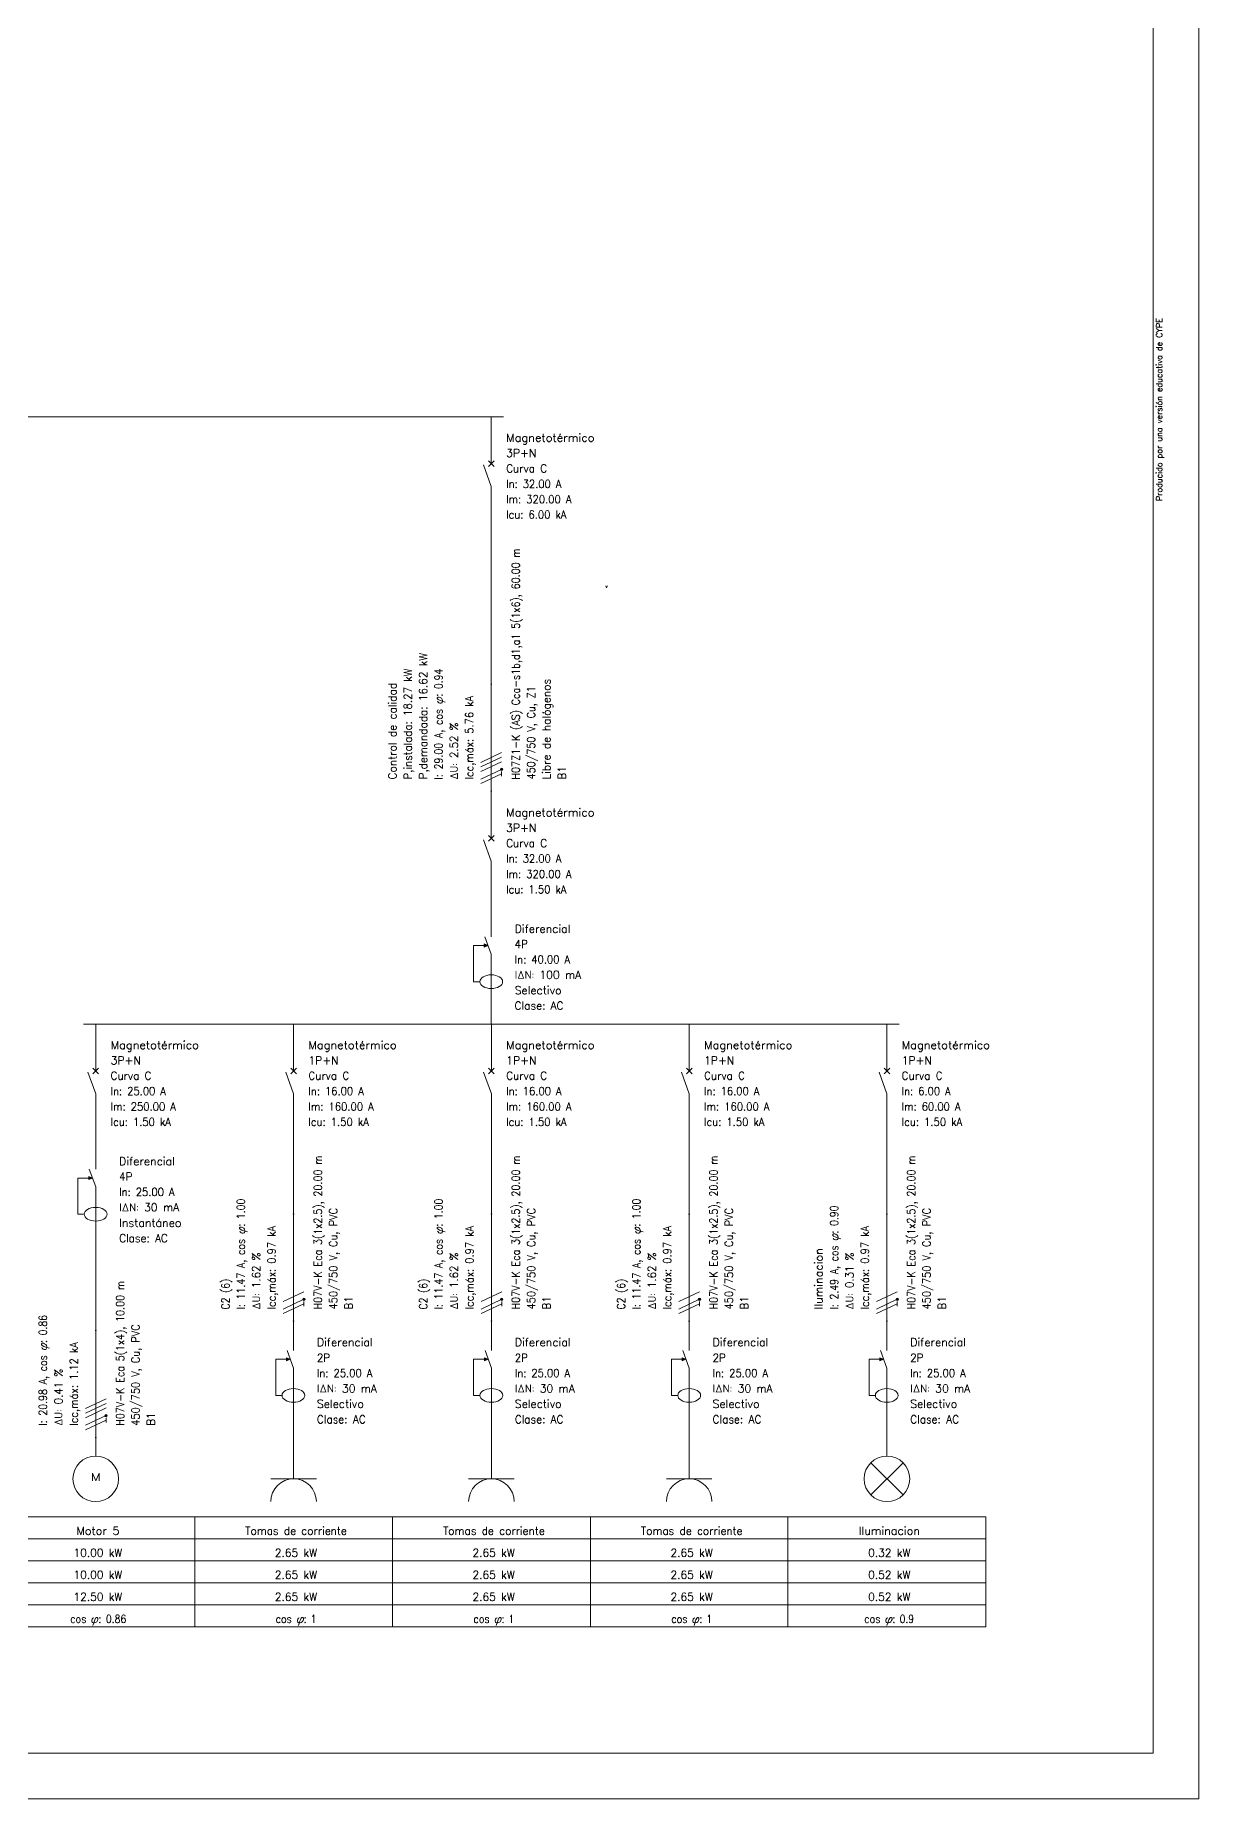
# Model space of a CAD drawing. Header units: millimetres. Extents: x 0 to 237, y 0 to 183.
# Drawn here: x 160.2 to 236.7, y 0 to 116 of the extents above; entities that cross this region are included whole.
import ezdxf
from ezdxf.enums import TextEntityAlignment as Align

# ---------------------------------------------------------------- set-up
doc = ezdxf.new("R2010")
doc.units = ezdxf.units.MM
for name, color, linetype, lineweight in [('DISTRIBUCION', 7, 'Continuous', 0), ('LINEA', 7, 'Continuous', 0), ('RECUAD_LIMITES', 2, 'Continuous', 0), ('RECUAD_MARCO', 1, 'Continuous', 0), ('TEXTOS', 7, 'Continuous', 30)]:
    doc.layers.add(name, color=color, linetype=linetype, lineweight=lineweight)
doc.styles.add('CYPETXT_romans', font='', dxfattribs={"height": 0.2})
doc.styles.add('CYPETXT_romans_st1', font='', dxfattribs={"height": 0.2})
doc.styles.get('CYPETXT_romans').set_extended_font_data('romans')
doc.styles.get('CYPETXT_romans_st1').set_extended_font_data('romans', bold=True)

# ---------------------------------------------------------------- blocks, each defined once
blk = doc.blocks.new('elclimsobperm02')
at = {"layer": 'LINEA'}
for p, q in [((-0.0026, 0.0068), (-0.0026, 0.0143)), ((-0.0048, 0.0009), (0.0049, 0.0009)), ((-0.0045, 0.0049), (-0.0008, 0.0086)), ((-0.0045, 0.0086), (-0.0008, 0.0049)), ((0.0049, -0.0028), (0.0049, 0.0009)), ((-0.0026, -0.0105), (0.0049, -0.0105)), ((0.0049, -0.0105), (0.0049, -0.0068))]:
    blk.add_line(p, q, dxfattribs=at)
blk.add_lwpolyline([(-0.0026, -0.0143), (-0.0026, -0.0049), (-0.0069, 0.0068)], dxfattribs=at)
blk.add_circle((0.0049, -0.0048), 0.002, dxfattribs=at)
blk = doc.blocks.new('elcmag05')
at = {"layer": 'LINEA'}
for p, q in [((0.0016, 0.0075), (0.0016, 0.015)), ((-0.0002, 0.0056), (0.0035, 0.0094)), ((-0.0002, 0.0094), (0.0035, 0.0056))]:
    blk.add_line(p, q, dxfattribs=at)
blk.add_lwpolyline([(0.0016, -0.015), (0.0016, -0.0075), (-0.0035, 0.0066)], dxfattribs=at)
blk = doc.blocks.new('elccanaliz3fn01')
at = {"layer": 'LINEA'}
h = blk.add_hatch(color=256, dxfattribs=at)
edge = h.paths.add_edge_path(flags=0)
edge.add_arc((-0.0004, 0.0352), 0.0002, 0, 360)
h = blk.add_hatch(color=256, dxfattribs=at)
edge = h.paths.add_edge_path(flags=0)
edge.add_arc((0.0064, -0.0208), 0.0008, 0, 360)
h = blk.add_hatch(color=256, dxfattribs=at)
edge = h.paths.add_edge_path(flags=0)
edge.add_arc((-0.0004, -0.0352), 0.0002, 0, 360)
for p, q in [((-0.0004, -0.035), (-0.0004, 0.035)), ((-0.0072, -0.0162), (0.0064, -0.0098)), ((-0.0072, -0.0192), (0.0064, -0.0128)), ((-0.0072, -0.0222), (0.0064, -0.0158)), ((-0.0072, -0.0272), (0.0064, -0.0208)), ((0.0064, -0.0253), (0.0064, -0.0223)), ((-0.0072, -0.0302), (0.0064, -0.0238))]:
    blk.add_line(p, q, dxfattribs=at)
for centre, radius in [((-0.0004, 0.0352), 0.0002), ((0.0064, -0.0208), 0.0008), ((-0.0004, -0.0352), 0.0002)]:
    blk.add_circle(centre, radius, dxfattribs=at)
blk = doc.blocks.new('elcdif01')
at = {"layer": 'LINEA'}
blk.add_hatch(color=256, dxfattribs=at).paths.add_polyline_path([(0, 0.0135), (-0.0025, 0.0145), (-0.0025, 0.0125)], flags=0)
for p, q in [((0.0021, 0.0077), (-0.0021, 0.0193)), ((0.0021, 0.0223), (0.0021, 0.0193)), ((0.0021, -0.0223), (0.0021, 0.0077))]:
    blk.add_line(p, q, dxfattribs=at)
blk.add_lwpolyline([(-0.0054, -0.0103), (-0.0096, -0.0103), (-0.0096, 0.0135), (0, 0.0135)], dxfattribs=at)
blk.add_lwpolyline([(0, 0.0135), (-0.0025, 0.0145), (-0.0025, 0.0125)], close=True, dxfattribs=at)
blk.add_ellipse((0.0021, -0.0103), major_axis=(0.0075, 0), ratio=0.6, dxfattribs=at)
blk = doc.blocks.new('elccarga06')
at = {"layer": 'LINEA'}
blk.add_line((0, 0.009), (0, 0.021), dxfattribs=at)
blk.add_circle((0, -0.006), 0.015, dxfattribs=at)
blk = doc.blocks.new('elccanalizfn01')
at = {"layer": 'LINEA'}
h = blk.add_hatch(color=256, dxfattribs=at)
edge = h.paths.add_edge_path(flags=0)
edge.add_arc((-0.0004, 0.0352), 0.0002, 0, 360)
h = blk.add_hatch(color=256, dxfattribs=at)
edge = h.paths.add_edge_path(flags=0)
edge.add_arc((0.0064, -0.0208), 0.0008, 0, 360)
h = blk.add_hatch(color=256, dxfattribs=at)
edge = h.paths.add_edge_path(flags=0)
edge.add_arc((-0.0004, -0.0352), 0.0002, 0, 360)
for p, q in [((-0.0004, -0.035), (-0.0004, 0.035)), ((-0.0072, -0.0222), (0.0064, -0.0158)), ((-0.0072, -0.0272), (0.0064, -0.0208)), ((0.0064, -0.0253), (0.0064, -0.0223)), ((-0.0072, -0.0302), (0.0064, -0.0238))]:
    blk.add_line(p, q, dxfattribs=at)
for centre, radius in [((-0.0004, 0.0352), 0.0002), ((0.0064, -0.0208), 0.0008), ((-0.0004, -0.0352), 0.0002)]:
    blk.add_circle(centre, radius, dxfattribs=at)
blk = doc.blocks.new('elccarga04')
at = {"layer": 'LINEA'}
for p, q in [((0, -0.006), (0, 0.021)), ((0.015, -0.006), (-0.015, -0.006))]:
    blk.add_line(p, q, dxfattribs=at)
blk.add_arc((0, -0.021), 0.015, 0, 180, dxfattribs=at)
blk = doc.blocks.new('elccarga01')
at = {"layer": 'LINEA'}
for p, q in [((0, 0.009), (0, 0.021)), ((-0.0106, -0.0166), (0.0106, 0.0046)), ((0.0106, -0.0166), (-0.0106, 0.0046))]:
    blk.add_line(p, q, dxfattribs=at)
blk.add_circle((0, -0.006), 0.015, dxfattribs=at)

msp = doc.modelspace()

# ---------------------------------------------------------------- linework, layer by layer
at = {"layer": 'DISTRIBUCION'}
for p, q in [((27.33, 90.92), (190.96, 90.92)), ((163.34, 50.97), (216.99, 50.97))]:
    msp.add_line(p, q, dxfattribs=at)
at = {"layer": 'LINEA'}
for p, q in [((190.16, 90.92), (190.16, 88.6)), ((190.16, 83.27), (190.16, 85.6)), ((190.16, 83.27), (190.16, 73.35)), ((190.16, 58.62), (190.16, 60.94)), ((190.16, 58.62), (190.16, 57.02)), ((190.16, 50.97), (190.16, 52.56)), ((164.14, 50.97), (164.14, 48.64)), ((177.16, 50.97), (177.16, 48.64)), ((190.17, 50.97), (190.17, 48.64)), ((203.18, 50.97), (203.18, 48.64)), ((216.19, 50.97), (216.19, 48.64)), ((164.14, 43.32), (164.14, 45.64)), ((177.16, 43.32), (177.16, 45.64)), ((190.17, 43.32), (190.17, 45.64)), ((203.18, 43.32), (203.18, 45.64)), ((216.19, 43.32), (216.19, 45.64)), ((164.14, 43.32), (164.14, 41.72)), ((177.16, 43.32), (177.16, 38.48)), ((190.17, 43.32), (190.17, 38.48)), ((203.18, 43.32), (203.18, 38.48)), ((216.19, 43.32), (216.19, 38.48)), ((164.14, 35.67), (164.14, 37.26)), ((164.14, 35.67), (164.14, 30.83)), ((177.16, 23.75), (177.16, 25.34)), ((190.17, 23.75), (190.17, 25.34)), ((203.18, 23.75), (203.18, 25.34)), ((216.19, 23.75), (216.19, 25.34)), ((164.14, 23.75), (164.14, 23.75)), ((13.72, 18.55), (222.69, 18.55)), ((170.65, 18.55), (170.65, 11.3)), ((183.66, 18.55), (183.66, 11.3)), ((196.68, 18.55), (196.68, 11.3)), ((209.68, 18.55), (209.68, 11.3)), ((222.69, 18.55), (222.69, 11.3)), ((13.72, 17.1), (222.69, 17.1)), ((13.72, 15.65), (222.69, 15.65)), ((13.72, 14.2), (222.69, 14.2)), ((13.72, 12.75), (222.69, 12.75)), ((13.72, 11.3), (222.69, 11.3))]:
    msp.add_line(p, q, dxfattribs=at)
for points in [[(190.16, 66.27), (190.16, 66.27), (190.16, 63.94)], [(177.16, 31.4), (177.16, 31.4), (177.16, 29.81)], [(190.17, 31.4), (190.17, 31.4), (190.17, 29.81)], [(203.18, 31.4), (203.18, 31.4), (203.18, 29.81)], [(216.19, 31.4), (216.19, 31.4), (216.19, 29.81)]]:
    msp.add_lwpolyline(points, dxfattribs=at)
at = {"layer": 'RECUAD_LIMITES'}
msp.add_lwpolyline([(0, 0), (236.7, 0), (236.7, 182.8), (0, 182.8), (0, 0)], close=True, dxfattribs=at)
at = {"layer": 'RECUAD_MARCO'}
msp.add_lwpolyline([(3, 3), (233.7, 3), (233.7, 179.8), (3, 179.8), (3, 3)], close=True, dxfattribs=at)

# ---------------------------------------------------------------- block references
at = {"layer": 'LINEA'}
ref = msp.add_blockref('elclimsobperm02', (109.41, 114.61), dxfattribs=dict(at, xscale=100, yscale=100, zscale=100))
ref.add_attrib('', 'V', dxfattribs={"height": 0.133, "style": 'CYPETXT_romans', "width": 1.148824}).set_placement((197.69, 79.68), (197.81, 79.68), align=Align.FIT)
at = {"layer": 'LINEA', "xscale": 100, "yscale": 100, "zscale": 100}
for name, p in [('elcmag05', (190, 87.1)), ('elccanaliz3fn01', (190.2, 69.81)), ('elcmag05', (190, 62.44)), ('elcdif01', (189.95, 54.79)), ('elcmag05', (163.98, 47.14)), ('elcmag05', (176.99, 47.14)), ('elcmag05', (190.01, 47.14)), ('elcmag05', (203.02, 47.14)), ('elcmag05', (216.02, 47.14)), ('elcdif01', (163.93, 39.49)), ('elccanalizfn01', (177.2, 34.94)), ('elccanalizfn01', (190.21, 34.94)), ('elccanalizfn01', (203.22, 34.94)), ('elccanalizfn01', (216.23, 34.94)), ('elccanaliz3fn01', (164.18, 27.29)), ('elcdif01', (176.94, 27.57)), ('elcdif01', (189.96, 27.57)), ('elcdif01', (202.97, 27.57)), ('elcdif01', (215.97, 27.57)), ('elccarga06', (164.14, 21.65)), ('elccarga04', (177.16, 21.65)), ('elccarga04', (190.17, 21.65)), ('elccarga04', (203.18, 21.65)), ('elccarga01', (216.19, 21.65))]:
    msp.add_blockref(name, p, dxfattribs=at)

# ---------------------------------------------------------------- texts
at = {"layer": 'LINEA', "style": 'CYPETXT_romans', "width": 1.4175}
msp.add_text('M', height=0.5, dxfattribs=at).set_placement((163.81, 20.92), (164.48, 20.92), align=Align.FIT)
at = {"layer": 'RECUAD_MARCO', "style": 'CYPETXT_romans_st1', "width": 0.832263}
msp.add_text('Producido por una versión educativa de CYPE', height=0.4, rotation=90, dxfattribs=at).set_placement((234.3, 85.38), (234.3, 97.42), align=Align.FIT)
at = {"layer": 'TEXTOS', "style": 'CYPETXT_romans'}
for s, height, width, p, p2 in [('Magnetotérmico', 0.5267, 0.945854, (191.14, 89.29), (196.95, 89.29)), ('3P+N', 0.527, 0.934621, (191.14, 88.28), (193.13, 88.28)), ('Curva C', 0.527, 0.845583, (191.14, 87.27), (193.83, 87.27)), ('In: 32.00 A', 0.5267, 0.781632, (191.14, 86.25), (194.78, 86.25)), ('Im: 320.00 A', 0.5267, 0.790072, (191.14, 85.24), (195.44, 85.24)), ('Icu: 6.00 kA', 0.5267, 0.788913, (191.14, 84.23), (195.11, 84.23)), ('Magnetotérmico', 0.5267, 0.945854, (191.14, 64.63), (196.95, 64.63)), ('3P+N', 0.527, 0.934621, (191.14, 63.62), (193.13, 63.62)), ('Curva C', 0.527, 0.845583, (191.14, 62.61), (193.83, 62.61)), ('In: 32.00 A', 0.5267, 0.781632, (191.14, 61.6), (194.78, 61.6)), ('Im: 320.00 A', 0.5267, 0.790072, (191.14, 60.58), (195.44, 60.58)), ('Icu: 1.50 kA', 0.5267, 0.788913, (191.14, 59.57), (195.11, 59.57)), ('Diferencial', 0.5267, 0.926111, (191.7, 56.98), (195.37, 56.98)), ('4P', 0.527, 0.908957, (191.7, 55.97), (192.57, 55.97)), ('In: 40.00 A', 0.5267, 0.781632, (191.7, 54.96), (195.35, 54.96)), ('IΔN: 100 mA', 0.5267, 0.841893, (191.7, 53.95), (196.07, 53.95)), ('Selectivo', 0.527, 0.918576, (191.7, 52.93), (194.79, 52.93)), ('Clase: AC', 0.527, 0.851995, (191.7, 51.92), (194.91, 51.92)), ('3P+N', 0.527, 0.934621, (165.12, 48.32), (167.11, 48.32)), ('Magnetotérmico', 0.5267, 0.945854, (165.12, 49.33), (170.93, 49.33)), ('Magnetotérmico', 0.5267, 0.945854, (178.13, 49.33), (183.94, 49.33)), ('1P+N', 0.527, 0.934621, (178.13, 48.32), (180.12, 48.32)), ('Magnetotérmico', 0.5267, 0.945854, (191.14, 49.33), (196.95, 49.33)), ('1P+N', 0.527, 0.934621, (191.14, 48.32), (193.14, 48.32)), ('Magnetotérmico', 0.5267, 0.945854, (204.16, 49.33), (209.97, 49.33)), ('1P+N', 0.527, 0.934621, (204.16, 48.32), (206.15, 48.32)), ('Magnetotérmico', 0.5267, 0.945854, (217.16, 49.33), (222.97, 49.33)), ('1P+N', 0.527, 0.934621, (217.16, 48.32), (219.15, 48.32)), ('Curva C', 0.527, 0.845583, (165.12, 47.31), (167.81, 47.31)), ('Curva C', 0.527, 0.845583, (178.13, 47.31), (180.82, 47.31)), ('Curva C', 0.527, 0.845583, (191.14, 47.31), (193.84, 47.31)), ('Curva C', 0.527, 0.845583, (204.16, 47.31), (206.85, 47.31)), ('Curva C', 0.527, 0.845583, (217.16, 47.31), (219.85, 47.31)), ('In: 25.00 A', 0.5267, 0.781632, (165.12, 46.3), (168.76, 46.3)), ('In: 16.00 A', 0.5267, 0.781632, (178.13, 46.3), (181.78, 46.3)), ('In: 16.00 A', 0.5267, 0.781632, (191.14, 46.3), (194.79, 46.3)), ('In: 16.00 A', 0.5267, 0.781632, (204.16, 46.3), (207.8, 46.3)), ('In: 6.00 A', 0.527, 0.773658, (217.16, 46.3), (220.38, 46.3)), ('Im: 250.00 A', 0.5267, 0.790072, (165.12, 45.28), (169.42, 45.28)), ('Im: 160.00 A', 0.5267, 0.790072, (178.13, 45.28), (182.43, 45.28)), ('Im: 160.00 A', 0.5267, 0.790072, (191.14, 45.28), (195.44, 45.28)), ('Im: 160.00 A', 0.5267, 0.790072, (204.16, 45.28), (208.46, 45.28)), ('Im: 60.00 A', 0.5267, 0.784211, (217.16, 45.28), (221.03, 45.28)), ('Icu: 1.50 kA', 0.5267, 0.788913, (165.12, 44.27), (169.09, 44.27)), ('Icu: 1.50 kA', 0.5267, 0.788913, (178.13, 44.27), (182.11, 44.27)), ('Icu: 1.50 kA', 0.5267, 0.788913, (191.14, 44.27), (195.12, 44.27)), ('Icu: 1.50 kA', 0.5267, 0.788913, (204.16, 44.27), (208.13, 44.27)), ('Icu: 1.50 kA', 0.5267, 0.788913, (217.16, 44.27), (221.14, 44.27)), ('Diferencial', 0.5267, 0.926111, (165.68, 41.68), (169.35, 41.68)), ('4P', 0.527, 0.908957, (165.68, 40.67), (166.55, 40.67)), ('In: 25.00 A', 0.5267, 0.781632, (165.68, 39.66), (169.33, 39.66)), ('IΔN: 30 mA', 0.527, 0.84126, (165.68, 38.65), (169.63, 38.65)), ('Clase: AC', 0.527, 0.851995, (165.68, 36.62), (168.89, 36.62)), ('Instantáneo', 0.5267, 0.924269, (165.68, 37.63), (169.78, 37.63)), ('Diferencial', 0.5267, 0.926111, (178.69, 29.77), (182.36, 29.77)), ('Diferencial', 0.5267, 0.926111, (191.71, 29.77), (195.38, 29.77)), ('Diferencial', 0.5267, 0.926111, (204.72, 29.77), (208.39, 29.77)), ('Diferencial', 0.5267, 0.926111, (217.72, 29.77), (221.39, 29.77)), ('2P', 0.527, 0.908957, (178.69, 28.75), (179.56, 28.75)), ('2P', 0.527, 0.908957, (191.71, 28.75), (192.57, 28.75)), ('2P', 0.527, 0.908957, (204.72, 28.75), (205.59, 28.75)), ('2P', 0.527, 0.908957, (217.72, 28.75), (218.59, 28.75)), ('In: 25.00 A', 0.5267, 0.781632, (178.69, 27.74), (182.34, 27.74)), ('In: 25.00 A', 0.5267, 0.781632, (191.71, 27.74), (195.35, 27.74)), ('In: 25.00 A', 0.5267, 0.781632, (204.72, 27.74), (208.37, 27.74)), ('In: 25.00 A', 0.5267, 0.781632, (217.72, 27.74), (221.37, 27.74)), ('IΔN: 30 mA', 0.527, 0.84126, (178.69, 26.73), (182.64, 26.73)), ('IΔN: 30 mA', 0.527, 0.84126, (191.71, 26.73), (195.65, 26.73)), ('IΔN: 30 mA', 0.527, 0.84126, (204.72, 26.73), (208.67, 26.73)), ('IΔN: 30 mA', 0.527, 0.84126, (217.72, 26.73), (221.67, 26.73)), ('Selectivo', 0.527, 0.918576, (178.69, 25.72), (181.78, 25.72)), ('Selectivo', 0.527, 0.918576, (191.71, 25.72), (194.79, 25.72)), ('Selectivo', 0.527, 0.918576, (204.72, 25.72), (207.81, 25.72)), ('Selectivo', 0.527, 0.918576, (217.72, 25.72), (220.81, 25.72)), ('Clase: AC', 0.527, 0.851995, (178.69, 24.7), (181.9, 24.7)), ('Clase: AC', 0.527, 0.851995, (191.71, 24.7), (194.91, 24.7)), ('Clase: AC', 0.527, 0.851995, (204.72, 24.7), (207.93, 24.7)), ('Clase: AC', 0.527, 0.851995, (217.72, 24.7), (220.93, 24.7)), ('Motor 5', 0.527, 0.899305, (162.88, 17.37), (165.7, 17.37)), ('Tomas de corriente', 0.5267, 0.846313, (173.98, 17.37), (180.66, 17.37)), ('Tomas de corriente', 0.5267, 0.846313, (186.99, 17.37), (193.68, 17.37)), ('Tomas de corriente', 0.5267, 0.846313, (200.01, 17.37), (206.69, 17.37)), ('Iluminacion', 0.5267, 0.940173, (214.33, 17.37), (218.36, 17.37)), ('10.00 kW', 0.527, 0.854089, (162.68, 15.92), (165.89, 15.92)), ('2.65 kW', 0.527, 0.855055, (175.92, 15.92), (178.71, 15.92)), ('2.65 kW', 0.527, 0.855055, (188.93, 15.92), (191.72, 15.92)), ('2.65 kW', 0.527, 0.855055, (201.95, 15.92), (204.73, 15.92)), ('0.32 kW', 0.527, 0.855055, (214.95, 15.92), (217.74, 15.92)), ('10.00 kW', 0.527, 0.854089, (162.68, 14.47), (165.89, 14.47)), ('2.65 kW', 0.527, 0.855055, (175.92, 14.47), (178.71, 14.47)), ('2.65 kW', 0.527, 0.855055, (188.93, 14.47), (191.72, 14.47)), ('2.65 kW', 0.527, 0.855055, (201.95, 14.47), (204.73, 14.47)), ('0.52 kW', 0.527, 0.855055, (214.95, 14.47), (217.74, 14.47)), ('12.50 kW', 0.527, 0.854089, (162.68, 13.02), (165.89, 13.02)), ('2.65 kW', 0.527, 0.855055, (175.92, 13.02), (178.71, 13.02)), ('2.65 kW', 0.527, 0.855055, (188.93, 13.02), (191.72, 13.02)), ('2.65 kW', 0.527, 0.855055, (201.95, 13.02), (204.73, 13.02)), ('0.52 kW', 0.527, 0.855055, (214.95, 13.02), (217.74, 13.02)), ('cos ', 0.527, 0.728487, (162.46, 11.57), (163.83, 11.57)), ('φ', 0.527, 1.465348, (163.81, 11.57), (164.36, 11.57)), (': 0.86', 0.527, 0.746559, (164.31, 11.57), (166.15, 11.57)), ('cos ', 0.527, 0.728487, (175.98, 11.57), (177.35, 11.57)), ('φ', 0.527, 1.465348, (177.33, 11.57), (177.88, 11.57)), (': 1', 0.527, 0.770055, (177.83, 11.57), (178.64, 11.57)), ('cos ', 0.527, 0.728487, (188.99, 11.57), (190.36, 11.57)), ('φ', 0.527, 1.465348, (190.34, 11.57), (190.89, 11.57)), (': 1', 0.527, 0.770055, (190.84, 11.57), (191.66, 11.57)), ('cos ', 0.527, 0.728487, (202, 11.57), (203.37, 11.57)), ('φ', 0.527, 1.465348, (203.35, 11.57), (203.9, 11.57)), (': 1', 0.527, 0.770055, (203.86, 11.57), (204.67, 11.57)), ('cos ', 0.527, 0.728487, (214.69, 11.57), (216.07, 11.57)), ('φ', 0.527, 1.465348, (216.04, 11.57), (216.6, 11.57)), (': 0.9', 0.527, 0.729955, (216.55, 11.57), (217.96, 11.57))]:
    msp.add_text(s, height=height, dxfattribs=dict(at, width=width)).set_placement(p, p2, align=Align.FIT)
for s, height, width, p, p2 in [('H07Z1-K (AS) Cca-s1b,d1,a1 5(1x6), 60.00 m', 0.5267, 0.768492, (192.03, 67.06), (192.03, 82.26)), ('P,instalada: 18.27 kW', 0.5267, 0.827827, (184.93, 67.06), (184.93, 74.36)), ('P,demandada: 16.62 kW', 0.5267, 0.84693, (185.94, 67.06), (185.94, 75.4)), (': 0.94', 0.527, 0.739018, (186.96, 72.51), (186.96, 74.35)), ('Control de calidad', 0.5267, 0.858205, (183.92, 67.06), (183.92, 73.43)), ('Libre de halógenos', 0.5267, 0.861207, (194.05, 67.06), (194.05, 73.69)), ('φ', 0.527, 1.465348, (186.96, 72.01), (186.96, 72.56)), ('Icc,máx: 5.76 kA', 0.5267, 0.798139, (188.98, 67.06), (188.98, 72.56)), ('450/750 V, Cu, Z1', 0.5267, 0.780008, (193.04, 67.06), (193.04, 73.2)), ('I: 29.00 A, cos ', 0.5267, 0.720832, (186.96, 67.06), (186.96, 72.01)), ('ΔU: 2.52 %', 0.527, 0.815036, (187.97, 67.06), (187.97, 70.8)), ('B1', 0.527, 1.089198, (195.07, 67.06), (195.07, 67.93)), ('H07V-K Eca 3(1x2.5), 20.00 m', 0.5267, 0.764193, (179.02, 32.19), (179.02, 42.31)), ('H07V-K Eca 3(1x2.5), 20.00 m', 0.5267, 0.764193, (192.03, 32.19), (192.03, 42.31)), ('H07V-K Eca 3(1x2.5), 20.00 m', 0.5267, 0.764193, (205.05, 32.19), (205.05, 42.31)), ('H07V-K Eca 3(1x2.5), 20.00 m', 0.5267, 0.764193, (218.05, 32.19), (218.05, 42.31)), (': 1.00', 0.527, 0.746559, (173.95, 37.64), (173.95, 39.48)), ('450/750 V, Cu, PVC', 0.5267, 0.784084, (180.03, 32.19), (180.03, 38.87)), (': 1.00', 0.527, 0.746559, (186.96, 37.64), (186.96, 39.48)), ('450/750 V, Cu, PVC', 0.5267, 0.784084, (193.05, 32.19), (193.05, 38.87)), (': 1.00', 0.527, 0.746559, (199.97, 37.64), (199.97, 39.48)), ('450/750 V, Cu, PVC', 0.5267, 0.784084, (206.06, 32.19), (206.06, 38.87)), (': 0.90', 0.527, 0.746559, (212.98, 37.19), (212.98, 39.03)), ('450/750 V, Cu, PVC', 0.5267, 0.784084, (219.06, 32.19), (219.06, 38.87)), ('φ', 0.527, 1.465348, (173.95, 37.14), (173.95, 37.69)), ('Icc,máx: 0.97 kA', 0.5267, 0.798139, (175.97, 32.19), (175.97, 37.69)), ('φ', 0.527, 1.465348, (186.96, 37.14), (186.96, 37.69)), ('Icc,máx: 0.97 kA', 0.5267, 0.798139, (188.99, 32.19), (188.99, 37.69)), ('φ', 0.527, 1.465348, (199.97, 37.14), (199.97, 37.69)), ('Icc,máx: 0.97 kA', 0.5267, 0.798139, (202, 32.19), (202, 37.69)), ('φ', 0.527, 1.465348, (212.98, 36.69), (212.98, 37.24)), ('Icc,máx: 0.97 kA', 0.5267, 0.798139, (215, 32.19), (215, 37.69)), ('I: 11.47 A, cos ', 0.5267, 0.720832, (173.95, 32.19), (173.95, 37.14)), ('I: 11.47 A, cos ', 0.5267, 0.720832, (186.96, 32.19), (186.96, 37.14)), ('I: 11.47 A, cos ', 0.5267, 0.720832, (199.97, 32.19), (199.97, 37.14)), ('Iluminacion', 0.5267, 0.940173, (211.96, 32.19), (211.96, 36.22)), ('I: 2.49 A, cos ', 0.5267, 0.710834, (212.98, 32.19), (212.98, 36.71)), ('ΔU: 1.62 %', 0.527, 0.815036, (174.96, 32.19), (174.96, 35.93)), ('ΔU: 1.62 %', 0.527, 0.815036, (187.97, 32.19), (187.97, 35.93)), ('ΔU: 1.62 %', 0.527, 0.815036, (200.99, 32.19), (200.99, 35.93)), ('ΔU: 0.31 %', 0.527, 0.815036, (213.99, 32.19), (213.99, 35.93)), ('H07V-K Eca 5(1x4), 10.00 m', 0.5267, 0.762309, (166.01, 24.54), (166.01, 34.06)), ('C2 (6)', 0.527, 0.76131, (172.94, 32.19), (172.94, 34.21)), ('C2 (6)', 0.527, 0.76131, (185.95, 32.19), (185.95, 34.21)), ('C2 (6)', 0.527, 0.76131, (198.96, 32.19), (198.96, 34.21)), ('B1', 0.527, 1.089198, (181.04, 32.19), (181.04, 33.06)), ('B1', 0.527, 1.089198, (194.06, 32.19), (194.06, 33.06)), ('B1', 0.527, 1.089198, (207.07, 32.19), (207.07, 33.06)), ('B1', 0.527, 1.089198, (220.07, 32.19), (220.07, 33.06)), (': 0.86', 0.527, 0.746559, (160.93, 29.99), (160.93, 31.83)), ('450/750 V, Cu, PVC', 0.5267, 0.784084, (167.02, 24.54), (167.02, 31.22)), ('I: 20.98 A, cos ', 0.5267, 0.720832, (160.93, 24.54), (160.93, 29.49)), ('φ', 0.527, 1.465348, (160.93, 29.49), (160.93, 30.04)), ('Icc,máx: 1.12 kA', 0.5267, 0.798139, (162.96, 24.54), (162.96, 30.04)), ('ΔU: 0.41 %', 0.527, 0.815036, (161.95, 24.54), (161.95, 28.28)), ('B1', 0.527, 1.089198, (168.03, 24.54), (168.03, 25.41))]:
    msp.add_text(s, height=height, rotation=90, dxfattribs=dict(at, width=width)).set_placement(p, p2, align=Align.FIT)

doc.saveas('drawing.dxf')
